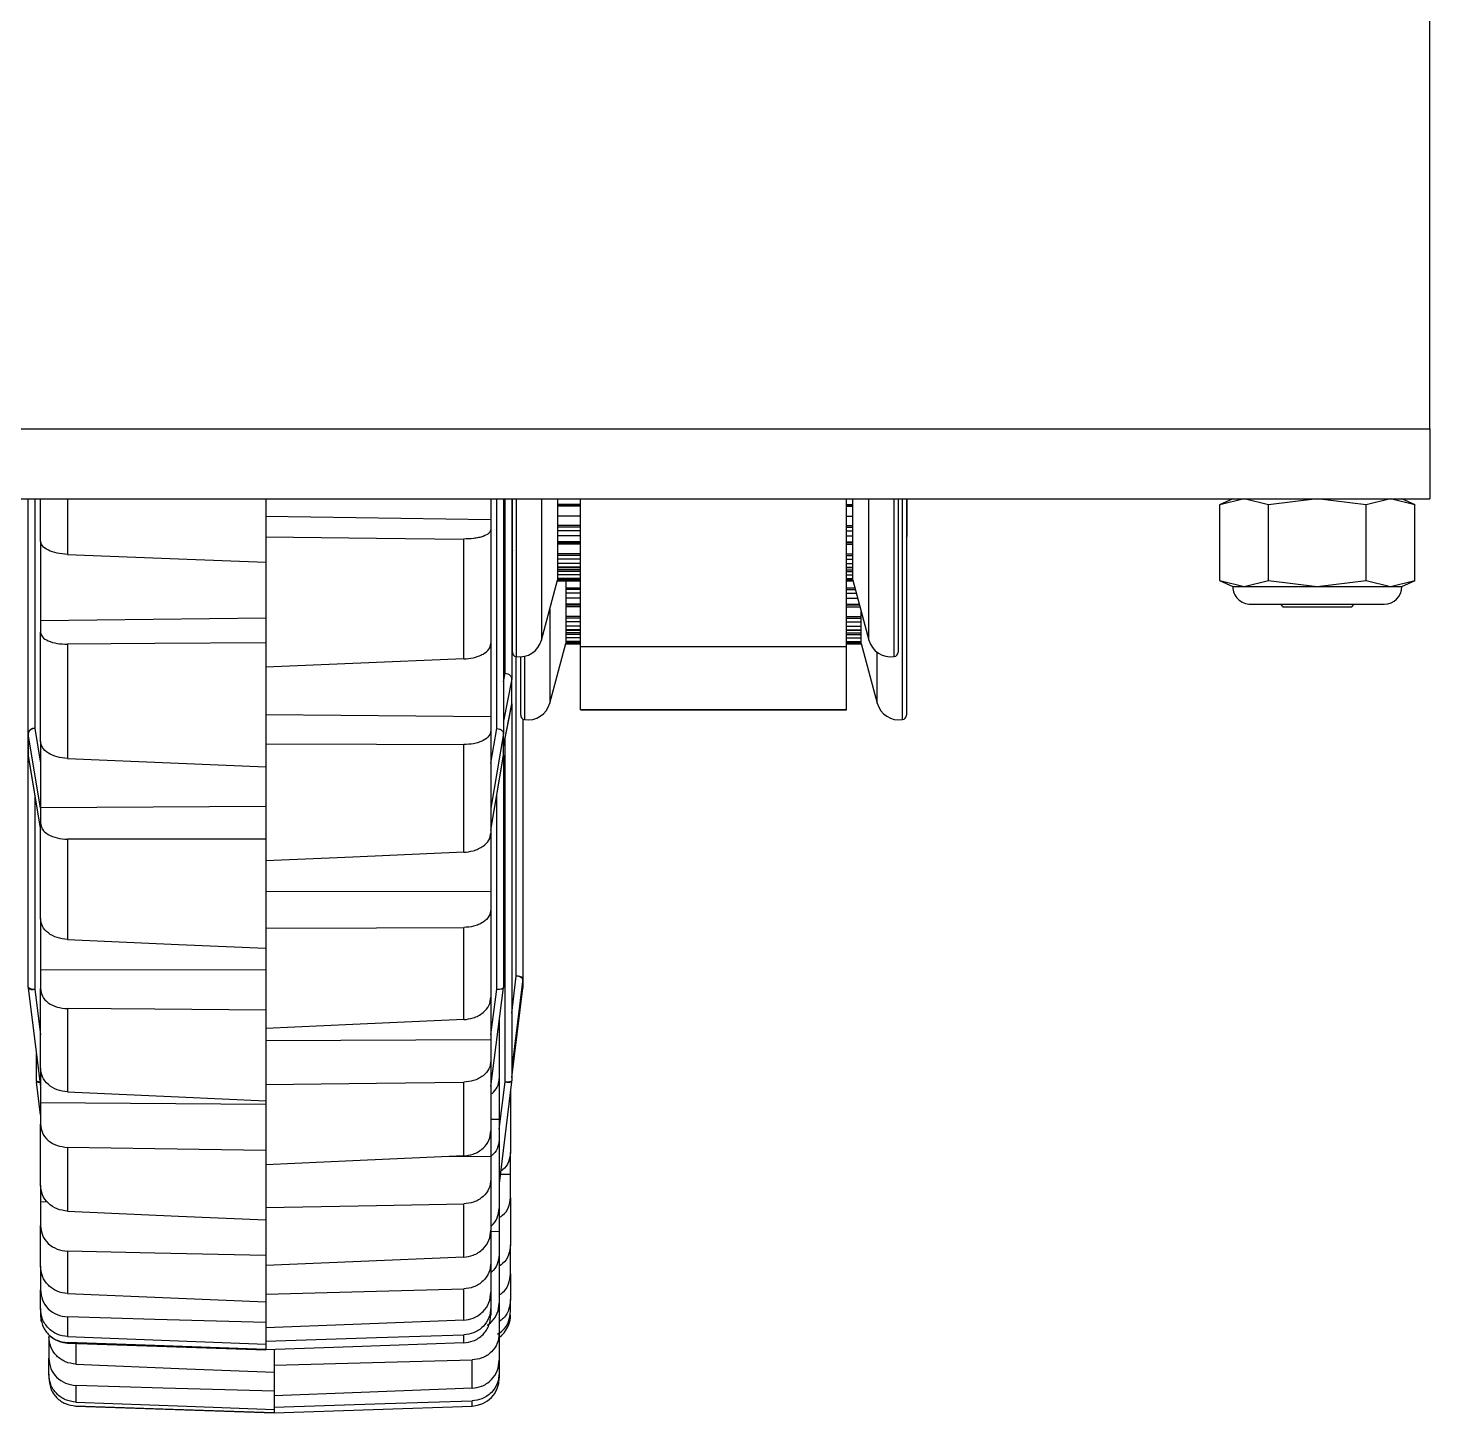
# Model space of a CAD drawing. Header units: inches. Extents: x 0 to 11, y 0 to 8.4.
# Drawn here: x 8.0997 to 8.359, y 3.3259 to 3.5822 of the extents above; entities that cross this region are included whole.
import ezdxf

# ---------------------------------------------------------------- set-up
doc = ezdxf.new("R2010")
doc.units = ezdxf.units.IN
doc.header["$MEASUREMENT"] = 0

msp = doc.modelspace()

# ---------------------------------------------------------------- linework, layer by layer
at = {"color": 7, "linetype": 'Continuous', "lineweight": 25}
for p, q in [((8.358999999999993, 3.507989700638684), (8.358999999999993, 3.759656367305351)), ((6.108999999999992, 3.507989700638684), (8.358999999999993, 3.507989700638684)), ((8.358999999999993, 3.507989700638684), (8.358999999999993, 3.495073033972017)), ((6.108999999999992, 3.495073033972017), (8.358999999999993, 3.495073033972017)), ((8.099687499999876, 3.451698420482431), (8.099687499999876, 3.495073033972017)), ((8.100915840409069, 3.495073033972017), (8.100915840409067, 3.452555930720851)), ((8.101979166666542, 3.487209618211994), (8.101979166666542, 3.495073033972017)), ((8.107005731787885, 3.495073033972017), (8.107005731787885, 3.484760745392218)), ((8.143645833333208, 3.495073033972017), (8.143645833333208, 3.488014639069265)), ((8.185312499999876, 3.495073033972017), (8.185312499999876, 3.491177196489906)), ((8.186375826257349, 3.452555930720851), (8.186375826257349, 3.495073033972017)), ((8.187604166666542, 3.495073033972017), (8.187604166666542, 3.451643961596691)), ((8.187917492924013, 3.462779004310411), (8.187917492924013, 3.495073033972017)), ((8.189145833333207, 3.495073033972017), (8.189145833333207, 3.461747197489108)), ((8.189270833333206, 3.466683429408738), (8.189270833333206, 3.495073033972017)), ((8.189976748125206, 3.495073033972017), (8.189976748125206, 3.465859894977296)), ((8.19463853177474, 3.495073033972017), (8.19463853177474, 3.468899154446575)), ((8.197604166666538, 3.495039472134893), (8.197604166666538, 3.494018514054844)), ((8.197604166666538, 3.494018514054844), (8.197604166666538, 3.493849434384017)), ((8.201872867453943, 3.494018514054844), (8.197604166666538, 3.494018514054844)), ((8.197604166666538, 3.493851096077103), (8.197604166666538, 3.488647177912018)), ((8.197604166666538, 3.493849434384017), (8.201872867453943, 3.493849434384017)), ((8.201872867453943, 3.493676258361111), (8.197604166666538, 3.493676258361111)), ((8.201872867453943, 3.467706741105782), (8.201872867453943, 3.495073033972017)), ((8.25108546587914, 3.467706741105781), (8.25108546587914, 3.495073033972017)), ((8.251085465879141, 3.49402301383258), (8.252270833333206, 3.49402301383258)), ((8.251085465879141, 3.493853880779613), (8.252270833333206, 3.493853880779613)), ((8.25108546587914, 3.493679790194159), (8.252270833333206, 3.493679790194159)), ((8.252270833333206, 3.49402301383258), (8.252270833333206, 3.495035388788446)), ((8.252270833333206, 3.493853880779613), (8.252270833333206, 3.49402301383258)), ((8.252270833333206, 3.488650734486324), (8.252270833333206, 3.493855537003232)), ((8.255236468225005, 3.468899154510646), (8.255236468225005, 3.495073033972017)), ((8.259898251874537, 3.465859895041366), (8.259898251874537, 3.495073033972017)), ((8.260604166666539, 3.495073033972017), (8.260604166666539, 3.466683429472809)), ((8.261439918541205, 3.454193228470716), (8.261439918541205, 3.495073033972017)), ((8.262145833333207, 3.495073033972039), (8.262145833333207, 3.455016762902158)), ((8.26222916666649, 3.495073033972017), (8.26222916666649, 3.490289330827568)), ((8.32254166666652, 3.495073033971948), (8.320086268652746, 3.493928063074307)), ((8.324635019732389, 3.495073033971948), (8.320124470754346, 3.49394587700684)), ((8.320124470754346, 3.47992414927039), (8.320124470754346, 3.49394587700684)), ((8.329145568710432, 3.49394587700684), (8.324635019732389, 3.495073033971948)), ((8.338166666666522, 3.495073033971948), (8.329145568710432, 3.49394587700684)), ((8.329145568710432, 3.47992414927039), (8.329145568710432, 3.49394587700684)), ((8.347187764622609, 3.49394587700684), (8.338166666666522, 3.495073033971948)), ((8.351698313600654, 3.495073033971948), (8.347187764622609, 3.49394587700684)), ((8.347187764622609, 3.47992414927039), (8.347187764622609, 3.49394587700684)), ((8.356208862578697, 3.49394587700684), (8.351698313600654, 3.495073033971948)), ((8.356247064680296, 3.493928063074307), (8.35379166666652, 3.495073033971948)), ((8.356208862578697, 3.47992414927039), (8.356208862578697, 3.49394587700684)), ((8.185312499999876, 3.491177196489906), (8.143645833333208, 3.491791051894397)), ((8.185312499999876, 3.491177196489906), (8.185312499999876, 3.489398567562546)), ((8.201872867453943, 3.49186509728147), (8.197604166666538, 3.49186509728147)), ((8.25108546587914, 3.49186862779), (8.252270833333206, 3.49186862779)), ((8.143645833333208, 3.488014639069265), (8.143645833333208, 3.483314936888802)), ((8.185312499999876, 3.489398567562546), (8.185312499999874, 3.468254167205711)), ((8.201872867453943, 3.490085266457203), (8.197604166666538, 3.490085266457203)), ((8.201872867453943, 3.489801637038761), (8.197604166666538, 3.489801637038761)), ((8.201872867453943, 3.489134688737419), (8.197604166666538, 3.489134688737419)), ((8.197604166666538, 3.488647177912018), (8.197604166666538, 3.488192218687515)), ((8.197604166666538, 3.488192218687515), (8.197604166666538, 3.487079129232372)), ((8.201872867453943, 3.488192218687515), (8.197604166666538, 3.488192218687515)), ((8.25108546587914, 3.490088835719057), (8.252270833333206, 3.490088835719058)), ((8.25108546587914, 3.489805213390548), (8.252270833333206, 3.489805213390549)), ((8.25108546587914, 3.489138262327881), (8.252270833333206, 3.489138262327881)), ((8.251085465879141, 3.488195728346889), (8.252270833333206, 3.488195728346889)), ((8.252270833333206, 3.488195728346889), (8.252270833333206, 3.488650734486324)), ((8.252270833333206, 3.487082407666056), (8.252270833333206, 3.488195728346889)), ((8.262145833333205, 3.487948839129487), (8.26222916666649, 3.4880931766967)), ((8.26222916666649, 3.490289330827568), (8.26222916666649, 3.4880931766967)), ((8.101979166666542, 3.487209618211994), (8.101979166666542, 3.472513855790672)), ((8.180285934878533, 3.46541326593935), (8.180285934878533, 3.487605196370754)), ((8.197604166666538, 3.487079129232372), (8.197604166666538, 3.486992374624597)), ((8.201872867453943, 3.487079129232372), (8.197604166666538, 3.487079129232372)), ((8.197604166666538, 3.487018016430359), (8.197604166666538, 3.48344156710806)), ((8.197604166666538, 3.486992374624597), (8.201872867453943, 3.486992374624597)), ((8.201872867453943, 3.486669779453252), (8.197604166666538, 3.486669779453252)), ((8.25108546587914, 3.487082407666056), (8.252270833333206, 3.487082407666056)), ((8.25108546587914, 3.486995614165499), (8.252270833333206, 3.486995614165499)), ((8.25108546587914, 3.486672072481161), (8.252270833333206, 3.486672072481161)), ((8.252270833333206, 3.486995614165499), (8.252270833333206, 3.487082407666056)), ((8.252270833333206, 3.483443845628905), (8.252270833333206, 3.487021234573656)), ((8.143645833333208, 3.483314936888802), (8.143645833333208, 3.468406845782547)), ((8.201872867453943, 3.484841069898335), (8.197604166666538, 3.484841069898335)), ((8.201872867453943, 3.484548028832659), (8.197604166666538, 3.484548028832659)), ((8.201872867453943, 3.483893434033294), (8.197604166666538, 3.483893434033294)), ((8.197604166666538, 3.48344156710806), (8.197604166666538, 3.483074944412979)), ((8.197604166666538, 3.483074944412979), (8.197604166666538, 3.482384612174704)), ((8.201872867453943, 3.483074944412979), (8.197604166666538, 3.483074944412979)), ((8.25108546587914, 3.484843378967071), (8.252270833333206, 3.484843378967071)), ((8.25108546587914, 3.484550341361714), (8.252270833333206, 3.484550341361714)), ((8.25108546587914, 3.483895735482999), (8.252270833333206, 3.483895735482999)), ((8.25108546587914, 3.483077170847427), (8.252270833333206, 3.483077170847427)), ((8.252270833333206, 3.483077170847427), (8.252270833333206, 3.483443845628905)), ((8.252270833333206, 3.482386596030977), (8.252270833333206, 3.483077170847427)), ((8.197604166666538, 3.482431169707429), (8.197604166666538, 3.480562081195872)), ((8.197604166666538, 3.482384612174704), (8.197604166666538, 3.482353550747614)), ((8.201872867453943, 3.482384612174704), (8.197604166666538, 3.482384612174704)), ((8.197604166666538, 3.482353550747614), (8.201872867453943, 3.482353550747614)), ((8.201872867453943, 3.48189173565151), (8.197604166666538, 3.48189173565151)), ((8.201872867453943, 3.481595828991771), (8.197604166666538, 3.481595828991771)), ((8.201872867453943, 3.480968210260517), (8.197604166666538, 3.480968210260517)), ((8.197604166666538, 3.480562081195872), (8.197604166666538, 3.480291984775394)), ((8.197604166666538, 3.480291984775394), (8.197604166666538, 3.48003983063545)), ((8.201872867453943, 3.480291984775394), (8.197604166666538, 3.480291984775394)), ((8.197604166666538, 3.48003983063545), (8.197604166666538, 3.480036586413056)), ((8.201872867453943, 3.48003983063545), (8.197604166666538, 3.48003983063545)), ((8.197604166666538, 3.480036586413056), (8.201872867453943, 3.480036586413056)), ((8.19760416666654, 3.480036586413056), (8.19760416666654, 3.479967054539471)), ((8.25108546587914, 3.482386596030977), (8.252270833333206, 3.482386596030977)), ((8.25108546587914, 3.482355511069263), (8.252270833333206, 3.482355511069263)), ((8.25108546587914, 3.481892732947779), (8.252270833333206, 3.481892732947779)), ((8.25108546587914, 3.481596826041447), (8.252270833333206, 3.481596826041447)), ((8.25108546587914, 3.480969188160313), (8.252270833333206, 3.480969188160313)), ((8.25108546587914, 3.480292878251482), (8.252270833333206, 3.480292878251482)), ((8.25108546587914, 3.480040475599673), (8.252270833333206, 3.480040475599673)), ((8.25108546587914, 3.480037223726535), (8.252270833333206, 3.480037223726535)), ((8.252270833333206, 3.482355511069263), (8.252270833333206, 3.482386596030977)), ((8.252270833333206, 3.480563030766297), (8.252270833333206, 3.482272333498603)), ((8.252270833333206, 3.480292878251482), (8.252270833333206, 3.480563030766297)), ((8.252270833333206, 3.480040475599673), (8.252270833333206, 3.480292878251482)), ((8.252270833333206, 3.480037223726535), (8.252270833333206, 3.480040475599673)), ((8.252270833333206, 3.479967054603542), (8.252270833333206, 3.480037223726535)), ((8.19463853177474, 3.468899154446575), (8.197604166666538, 3.479967054539471)), ((8.19760416666654, 3.479967054539471), (8.19760416666654, 3.479903855820053)), ((8.19760416666654, 3.479903855820053), (8.201872867453943, 3.479903855820054)), ((8.199145833333207, 3.479903855820054), (8.199145833333207, 3.477106306306565)), ((8.201872867453936, 3.478544835986899), (8.199145833333207, 3.478544835986899)), ((8.201872867453936, 3.478261457709657), (8.199145833333207, 3.478261457709657)), ((8.201872867453936, 3.477594414906882), (8.199145833333207, 3.477594414906882)), ((8.25108546587914, 3.479903401831731), (8.252270833333206, 3.479903401831731)), ((8.251085465879132, 3.478548429411349), (8.25265095280781, 3.478548429411349)), ((8.251085465879132, 3.478265058294538), (8.252726881869718, 3.478265058294538)), ((8.251085465879132, 3.477598012896305), (8.252905616145489, 3.477598012896305)), ((8.252270833333206, 3.479967054603542), (8.255236468225005, 3.468899154510646)), ((8.252270833333206, 3.479903401831731), (8.252270833333206, 3.479967054603542)), ((8.320080358767258, 3.479944719027881), (8.320086268652767, 3.47994196320301)), ((8.320086268652746, 3.479941963202924), (8.32254166666652, 3.478796992305282)), ((8.320124470754346, 3.47992414927039), (8.324635019732389, 3.478796992305282)), ((8.32254166666652, 3.478796992305282), (8.324635019732389, 3.478796992305282)), ((8.324635019732389, 3.478796992305282), (8.329145568710432, 3.47992414927039)), ((8.324635019732389, 3.478796992305282), (8.338166666666522, 3.478796992305282)), ((8.329145568710432, 3.47992414927039), (8.338166666666522, 3.478796992305282)), ((8.338166666666522, 3.478796992305282), (8.347187764622609, 3.47992414927039)), ((8.338166666666522, 3.478796992305282), (8.351698313600654, 3.478796992305282)), ((8.347187764622609, 3.47992414927039), (8.351698313600654, 3.478796992305282)), ((8.351698313600654, 3.478796992305282), (8.356208862578697, 3.47992414927039)), ((8.351698313600654, 3.478796992305282), (8.35379166666652, 3.478796992305282)), ((8.35379166666652, 3.478796992305282), (8.356247064680296, 3.479941963202924)), ((8.356247064680316, 3.479941963202843), (8.356252974566182, 3.479944719027881)), ((8.199145833333207, 3.477106306306565), (8.199145833333207, 3.476649695181122)), ((8.199145833333207, 3.476649695181122), (8.199145833333207, 3.475528459331084)), ((8.201872867453936, 3.476649695181122), (8.199145833333207, 3.476649695181122)), ((8.199145833333207, 3.475528459331084), (8.199145833333207, 3.475440328603077)), ((8.201872867453936, 3.475528459331084), (8.199145833333207, 3.475528459331084)), ((8.199145833333207, 3.475465221441104), (8.199145833333207, 3.471855663912427)), ((8.199145833333207, 3.475440328603077), (8.201872867453936, 3.475440328603077)), ((8.201872867453936, 3.475084373910245), (8.199145833333207, 3.475084373910245)), ((8.251085465879132, 3.476653229474115), (8.253158770100487, 3.476653229474115)), ((8.251085465879132, 3.475531762676226), (8.25345926622332, 3.475531762676226)), ((8.251085465879132, 3.475443592759141), (8.253482891281399, 3.475443592759141)), ((8.251085465879132, 3.475086691955849), (8.25357852256342, 3.475086691955849)), ((8.325796876489838, 3.475541783971948), (8.350536458333188, 3.475541783971948)), ((8.331331249999854, 3.475541783971948), (8.331799999999854, 3.475073033971948)), ((8.331799999999854, 3.475073033971948), (8.343680361737283, 3.475073033971948)), ((8.343680361737283, 3.475073033971948), (8.344533333333187, 3.475073033971948)), ((8.344533333333187, 3.475073033971948), (8.345002083333187, 3.475541783971948)), ((8.101979166666542, 3.472513855790672), (8.143645833333208, 3.47300199239971)), ((8.101979166666542, 3.472513855790672), (8.101979166666542, 3.470349616583467)), ((8.196180198441407, 3.474652732774937), (8.196180198441407, 3.457232487939999)), ((8.201872867453936, 3.473256237612419), (8.199145833333207, 3.473256237612419)), ((8.201872867453936, 3.47296331977741), (8.199145833333207, 3.47296331977741)), ((8.201872867453936, 3.472308337198168), (8.199145833333207, 3.472308337198168)), ((8.251085465879132, 3.473258572153533), (8.253812499999873, 3.473258572153533)), ((8.251085465879132, 3.472965657851699), (8.253812499999873, 3.472965657851699)), ((8.251085465879132, 3.472310664355938), (8.253812499999873, 3.472310664355938)), ((8.253812499999873, 3.471857968253809), (8.253812499999873, 3.474213476275181)), ((8.101979166666542, 3.450206804820221), (8.101979166666542, 3.470349616583467)), ((8.199145833333207, 3.471855663912427), (8.199145833333207, 3.471487206636423)), ((8.199145833333207, 3.471487206636423), (8.199145833333207, 3.470788326006614)), ((8.201872867453936, 3.471487206636423), (8.199145833333207, 3.471487206636423)), ((8.199145833333207, 3.470832754749912), (8.199145833333207, 3.468929342291149)), ((8.199145833333207, 3.470788326006614), (8.199145833333207, 3.470756429625714)), ((8.201872867453936, 3.470788326006614), (8.199145833333207, 3.470788326006614)), ((8.199145833333207, 3.470756429625714), (8.201872867453936, 3.470756429625714)), ((8.201872867453936, 3.47026067350872), (8.199145833333207, 3.47026067350872)), ((8.201872867453936, 3.469964759416347), (8.199145833333207, 3.469964759416347)), ((8.251085465879132, 3.471489458982814), (8.253812499999873, 3.471489458982814)), ((8.251085465879132, 3.470790335947591), (8.253812499999873, 3.470790335947591)), ((8.251085465879132, 3.470758415721852), (8.253812499999873, 3.470758415721852)), ((8.251085465879132, 3.470261697016707), (8.253812499999873, 3.470261697016707)), ((8.251085465879132, 3.469965782751326), (8.253812499999873, 3.469965782751326)), ((8.253812499999873, 3.471489458982814), (8.253812499999873, 3.471857968253809)), ((8.253812499999873, 3.470790335947591), (8.253812499999873, 3.471489458982814)), ((8.253812499999873, 3.468930318404159), (8.253812499999873, 3.470834704297204)), ((8.253812499999873, 3.470758415721852), (8.253812499999873, 3.470790335947591)), ((8.107005731787885, 3.46813621749212), (8.107005731787885, 3.446995496081295)), ((8.143645833333208, 3.468406845782547), (8.143645833333162, 3.463907889236485)), ((8.185312499999876, 3.468254167205711), (8.185312499999874, 3.454726184910008)), ((8.196180198441407, 3.457232487939999), (8.199145833333207, 3.468300388032895)), ((8.201872867453936, 3.469336468289132), (8.199145833333207, 3.469336468289132)), ((8.199145833333207, 3.468929342291149), (8.199145833333207, 3.468657269591273)), ((8.199145833333207, 3.468657269591273), (8.199145833333207, 3.468396356020098)), ((8.201872867453936, 3.468657269591273), (8.199145833333207, 3.468657269591273)), ((8.199145833333207, 3.468396356020098), (8.199145833333207, 3.468392836661801)), ((8.201872867453936, 3.468396356020098), (8.199145833333207, 3.468396356020098)), ((8.199145833333207, 3.468392836661801), (8.201872867453936, 3.468392836661801)), ((8.199145833333207, 3.46839271063215), (8.199145833333207, 3.468300388032895)), ((8.199145833333207, 3.468300388032895), (8.199145833333207, 3.468221636217286)), ((8.199145833333207, 3.468221636217286), (8.201872867453936, 3.468221636217286)), ((8.201872867453943, 3.467706741105782), (8.25108546587914, 3.467706741105781)), ((8.201872867453945, 3.45603865189651), (8.201872867453943, 3.467706741105782)), ((8.251085465879132, 3.469337472630391), (8.253812499999873, 3.469337472630391)), ((8.251085465879132, 3.468658189677365), (8.253812499999873, 3.468658189677365)), ((8.251085465879132, 3.46839702765815), (8.253812499999873, 3.46839702765815)), ((8.251085465879132, 3.468393500331907), (8.253812499999873, 3.468393500331907)), ((8.251085465879132, 3.468221208623518), (8.253812499999873, 3.468221208623518)), ((8.251085465879141, 3.45603865189651), (8.25108546587914, 3.467706741105781)), ((8.253812499999873, 3.468658189677365), (8.253812499999873, 3.468930318404159)), ((8.253812499999873, 3.46839702765815), (8.253812499999873, 3.468658189677365)), ((8.253812499999873, 3.468393500331907), (8.253812499999873, 3.46839702765815)), ((8.253812499999873, 3.468300388032891), (8.253812499999873, 3.468392336712038)), ((8.253812499999873, 3.468300388032891), (8.256778134891672, 3.457232487939995)), ((8.253812499999873, 3.468221208623518), (8.253812499999873, 3.468300388032891)), ((8.190000826257343, 3.406718476881812), (8.190000826257343, 3.465856241590148)), ((8.190812499999874, 3.455016762902162), (8.190812499999874, 3.465815639018103)), ((8.191518414791874, 3.465910276013623), (8.191518414791874, 3.45419322847072)), ((8.256778134891672, 3.457232487939995), (8.256778134891672, 3.466631569357137)), ((8.143645833333162, 3.463907889236485), (8.143645833333208, 3.449705979140441)), ((8.187604166666535, 3.461180960679627), (8.187917492924013, 3.462779004310411)), ((8.189145833333207, 3.461747320687139), (8.187604166666535, 3.453884428450457)), ((8.189145833333207, 3.461747197489108), (8.189145833333207, 3.461747320687139)), ((8.189145833333207, 3.457104762458312), (8.189145833333207, 3.461747197489108)), ((8.187604166666535, 3.449241747023599), (8.189145833333207, 3.457104639260281)), ((8.187604166666535, 3.449166252661569), (8.189144389679164, 3.45702178189533)), ((8.189145833333207, 3.457104639260281), (8.189106398299117, 3.456960052694666)), ((8.189145833333207, 3.457104639260281), (8.189145833333207, 3.457104762458312)), ((8.189145833333207, 3.457104639260284), (8.189145833333207, 3.387348568576515)), ((8.185312499999874, 3.454726184910008), (8.143645833333208, 3.455084887709253)), ((8.185312499999874, 3.454726184910008), (8.185312499999874, 3.452192806590126)), ((8.191229166666536, 3.454295075065673), (8.191229166666536, 3.406364803177659)), ((8.201872867453945, 3.45603865189651), (8.251085465879141, 3.45603865189651)), ((8.201872867453945, 3.456029944498566), (8.201872867453945, 3.45603865189651)), ((8.201872867453945, 3.456029944498566), (8.251085465879141, 3.456029944498566)), ((8.251085465879141, 3.456029944498566), (8.251085465879141, 3.45603865189651)), ((8.099687499999876, 3.447657528968131), (8.099687499999876, 3.451698420482431)), ((8.101979166666542, 3.437801702691663), (8.099696433853218, 3.451590105624645)), ((8.099696433853218, 3.451590105624645), (8.099696433853218, 3.447549214110346)), ((8.100915840409067, 3.452555930720851), (8.101979166666542, 3.446133115575035)), ((8.185312499999874, 3.446133115575031), (8.186375826257349, 3.452555930720851)), ((8.185312499999874, 3.452192806590126), (8.185312499999874, 3.433204882380552)), ((8.187604166666542, 3.451644068825646), (8.185312499999874, 3.437801702691663)), ((8.187604166666542, 3.451643961596691), (8.187604166666542, 3.451644068825646)), ((8.187604166666542, 3.447603284540301), (8.187604166666542, 3.451643961596691)), ((8.101979166666542, 3.450206804820221), (8.101979166666542, 3.437949558763826)), ((8.143645833333208, 3.449705979140441), (8.143645833333208, 3.445442008004666)), ((8.180285934878533, 3.429647606167605), (8.180285934878533, 3.449576224902798)), ((8.187917492924013, 3.387176117645726), (8.187917492924013, 3.450764296292357)), ((8.099687499999876, 3.404690099290174), (8.099687499999876, 3.447657528968131)), ((8.099696433853218, 3.447549214110346), (8.101979166666542, 3.433760811177363)), ((8.099704285914918, 3.447453364767878), (8.099696433853218, 3.447549214110346)), ((8.099704285914918, 3.447453364767878), (8.101979045404399, 3.433713123144551)), ((8.185312499999874, 3.433760811177363), (8.187604166666542, 3.447603177311346)), ((8.18531297779667, 3.433715276722662), (8.187604166666542, 3.447554756818173)), ((8.187604166666542, 3.447603177311346), (8.187575152819502, 3.447510895392608)), ((8.187604166666542, 3.447603177311346), (8.187604166666542, 3.447603284540301)), ((8.187604166666542, 3.447554756818181), (8.187604166666542, 3.404618390042209)), ((8.143645833333208, 3.445442008004666), (8.143645833333208, 3.432054364030006)), ((8.100915840409069, 3.440135205829997), (8.100915840409069, 3.404331434388145)), ((8.186375826257349, 3.404331434388144), (8.186375826257349, 3.440135205830014)), ((8.101979166666542, 3.437949558763826), (8.143645833333208, 3.438176097808386)), ((8.101979166666542, 3.437949558763826), (8.101979166666542, 3.435066321869979)), ((8.101979166666542, 3.417377794782533), (8.101979166666542, 3.435066321869979)), ((8.107005731787885, 3.432066471353244), (8.107005731787885, 3.413501624115487)), ((8.143645833333208, 3.432054364030006), (8.143645833333208, 3.428057829699495)), ((8.185312499999874, 3.433204882380552), (8.185312499999874, 3.422311657607082)), ((8.143645833333208, 3.428057829699495), (8.143645833333208, 3.41558633990055)), ((8.185312499999874, 3.422311657607082), (8.143645833333208, 3.422404308798039)), ((8.185312499999874, 3.422311657607082), (8.185312499999874, 3.419100505312977)), ((8.185312499999874, 3.419100505312977), (8.185312499999874, 3.402845995719419)), ((8.101979166666542, 3.417377794782532), (8.101979166666542, 3.407931495310022)), ((8.143645833333208, 3.41558633990055), (8.143645833333244, 3.41188765841475)), ((8.180285934878533, 3.398680430597549), (8.180285934878533, 3.415740216640628)), ((8.143645833333244, 3.41188765841475), (8.143645833333208, 3.400427238359382)), ((8.101979166666542, 3.407931495310022), (8.143645833333208, 3.40788955351587)), ((8.101979166666542, 3.407931495310022), (8.101979166666542, 3.404416866423563)), ((8.1891458333332, 3.399900542064087), (8.190000826257343, 3.406718476881812)), ((8.191220232813192, 3.406221808631503), (8.1891458333332, 3.389680010400026)), ((8.191220232813192, 3.404547104744089), (8.191220232813192, 3.406221808631503)), ((8.191229166666536, 3.406364803177659), (8.191229166666536, 3.404690099290244)), ((8.099696433853218, 3.404547104744019), (8.099697214347147, 3.404534563121913)), ((8.099697214347147, 3.404534563121913), (8.10197916666654, 3.386337684842042)), ((8.100915840409069, 3.404331434388145), (8.10197916666654, 3.395852195661478)), ((8.101979166666542, 3.389720080956642), (8.101979166666542, 3.404416866423563)), ((8.185312499999874, 3.395852195661454), (8.186375826257349, 3.404331434388144)), ((8.185312499999874, 3.402845995719419), (8.185312499999874, 3.394918513590687)), ((8.185312586968559, 3.386338378352829), (8.187604166666542, 3.404612027840775)), ((8.187604166666542, 3.404618390042209), (8.187604166666542, 3.404618345602326)), ((8.1891458333332, 3.388005306512612), (8.191220232813192, 3.404547104744089)), ((8.1891458333332, 3.387998988751061), (8.191219452319263, 3.404534563121984)), ((8.191220232813192, 3.404547104744089), (8.191219452319263, 3.404534563121984)), ((8.107005731787885, 3.400721713421394), (8.107005731787885, 3.38529682384576)), ((8.143645833333208, 3.400427238359382), (8.143645833333172, 3.397054558917708)), ((8.143645833333172, 3.397054558917708), (8.143645833333208, 3.386692429322528)), ((8.186854166666539, 3.398631333768483), (8.186854166666539, 3.38775084563534)), ((8.185312499999874, 3.394918513590687), (8.143645833333208, 3.394742298013803)), ((8.185312499999874, 3.394918513590687), (8.185312499999874, 3.391127156559892)), ((8.10122916666654, 3.387348568576515), (8.10122916666654, 3.392318378914315)), ((8.101979166666542, 3.389720080956642), (8.101979166666542, 3.383371749097431)), ((8.185312499999874, 3.391127156559892), (8.185312499999874, 3.378099946631173)), ((8.101979166666535, 3.381092887645839), (8.101238100519883, 3.387200772463104)), ((8.143645833333208, 3.386692429322528), (8.143645833333208, 3.383671420052028)), ((8.180285934878533, 3.373452661188729), (8.180285934878533, 3.387125261573444)), ((8.186854166666539, 3.38775084563534), (8.186854166666539, 3.380214246803643)), ((8.189136899479863, 3.387200772463103), (8.186854166666539, 3.368386434289146)), ((8.186854166666539, 3.378412157325622), (8.187917492924013, 3.387176117645726)), ((8.188937499999868, 3.385557317203548), (8.188937499999868, 3.374128917465653)), ((8.101979166666542, 3.383371749097431), (8.143645833333208, 3.383062600844757)), ((8.101979166666542, 3.383371749097431), (8.101979166666542, 3.379332518438588)), ((8.143645833333208, 3.383671420052028), (8.143645833333208, 3.374486442980079)), ((8.101979166666542, 3.368074028981672), (8.101979166666542, 3.379332518438588)), ((8.186854166666539, 3.380214246803643), (8.185312499999869, 3.380206487011538)), ((8.186854166666539, 3.380214246803643), (8.186854166666539, 3.376357928375666)), ((8.185312499999874, 3.378099946631173), (8.185312499999874, 3.37337907968016)), ((8.186854166666539, 3.376357928375666), (8.186854166666539, 3.363765555369544)), ((8.107005731787885, 3.375054338305118), (8.107005731787885, 3.363238083855991)), ((8.143645833333208, 3.374486442980079), (8.143645833333208, 3.371840095585421)), ((8.188937499999868, 3.370031552116529), (8.188937499999868, 3.374128917465655)), ((8.143645833333208, 3.371840095585421), (8.143645833333208, 3.363902174258262)), ((8.185312499999874, 3.37337907968016), (8.176503572779719, 3.373286114887262)), ((8.185312499999874, 3.37337907968016), (8.185312499999874, 3.369122716377537)), ((8.185312499999874, 3.369122716377537), (8.185312499999874, 3.359718631295254)), ((8.188937499999868, 3.370031552116529), (8.187051086501668, 3.370009452256811)), ((8.188937499999868, 3.365701663065457), (8.188937499999868, 3.370031552116529)), ((8.101979166666542, 3.368074028981671), (8.101979166666542, 3.365016555586891)), ((8.101979166666542, 3.365016555586891), (8.10325620092622, 3.364999178887792)), ((8.101979166666542, 3.365016555586891), (8.101979166666542, 3.360575453135284)), ((8.143645833333208, 3.363902174258262), (8.143645833333208, 3.361650629041042)), ((8.180285934878532, 3.354730830948765), (8.180285934878533, 3.364600810631096)), ((8.186854166666539, 3.363765555369544), (8.186854166666539, 3.359459023185178)), ((8.188937499999868, 3.365701663065457), (8.188937499999868, 3.357015980434161)), ((8.143645833333208, 3.361650629041042), (8.143645833333208, 3.355020175833021)), ((8.101979166666542, 3.35309734319345), (8.101979166666542, 3.360575453135284)), ((8.185312499999874, 3.359718631295255), (8.185312499999874, 3.358347820675393)), ((8.186854166666539, 3.359459023185178), (8.185312499999869, 3.359441559403482)), ((8.185312499999874, 3.358347820675393), (8.185312499999874, 3.353755778546069)), ((8.186854166666539, 3.359459023185178), (8.186854166666539, 3.355153219989773)), ((8.107005731787885, 3.355844236209005), (8.107005731787885, 3.347995647798508)), ((8.188937499999868, 3.356284388024041), (8.188937499999868, 3.357015980434161)), ((8.188937499999868, 3.351644463522496), (8.188937499999868, 3.356284388024041)), ((8.101979166666542, 3.353097343193447), (8.101979166666542, 3.348715594451358)), ((8.143645833333208, 3.355020175833021), (8.143645833333208, 3.353180568411848)), ((8.143645833333208, 3.353180568411848), (8.143645833333208, 3.347908045075456)), ((8.185312499999874, 3.353755778546069), (8.185312499999874, 3.34826055667675)), ((8.186854166666539, 3.355153219989774), (8.186854166666539, 3.346226056325984)), ((8.188937499999868, 3.351644463522496), (8.188937499999868, 3.346908402798892)), ((8.101979166666542, 3.345245082611084), (8.101979166666542, 3.348715594451358)), ((8.143645833333208, 3.347908045075456), (8.143645833333244, 3.346494375973601)), ((8.180285934878533, 3.343083793215796), (8.180285934878533, 3.348851257857546)), ((8.185312499999874, 3.348260556676751), (8.185312499999874, 3.345493259695452)), ((8.101979166666542, 3.345245082611083), (8.101979166666542, 3.344113298191544)), ((8.143645833333244, 3.346494375973601), (8.143645833333208, 3.342619909595065)), ((8.185312499999874, 3.345493259695452), (8.185312499999874, 3.344073870574879)), ((8.186854166666539, 3.346226056325985), (8.186854166666539, 3.345280442590162)), ((8.186854166666539, 3.345280442590162), (8.186854166666539, 3.340655984278581)), ((8.188937499999868, 3.344755834199002), (8.188937499999868, 3.346908402798893)), ((8.107005731787885, 3.343675096364463), (8.107005731787885, 3.340032649379872)), ((8.143645833333208, 3.342619909595065), (8.143645833333172, 3.341642937687982)), ((8.103520833333205, 3.3400481551119), (8.103520833333205, 3.336068693588434)), ((8.143645833333172, 3.341642937687982), (8.143645833333208, 3.339196015295908)), ((8.180285934878533, 3.338865437337653), (8.180285934878533, 3.34035514544416)), ((8.186854166666539, 3.340655984278581), (8.186854166666539, 3.335665277307687)), ((8.107005731787885, 3.338916671927789), (8.107005731787885, 3.338852534248049)), ((8.107005731787885, 3.338852534248049), (8.143645833333172, 3.337573033707832)), ((8.108547398454549, 3.338798698061749), (8.108547398454549, 3.334923955372642)), ((8.143645833333208, 3.339196015295908), (8.143645833333208, 3.338663175929731)), ((8.143645833333208, 3.338663175929731), (8.143645833333208, 3.337662420081013)), ((8.143645833333208, 3.337662420081013), (8.143645833333172, 3.337577768485048)), ((8.143645833333172, 3.337577768485048), (8.143645833333208, 3.33757303370783)), ((8.145187499999873, 3.337503254592902), (8.145187499999873, 3.334741797410658)), ((8.103520833333205, 3.333110779259894), (8.103520833333205, 3.336068693588435)), ((8.181827601545198, 3.330475849538955), (8.181827601545198, 3.335713804743762)), ((8.186854166666539, 3.335665277307688), (8.186854166666539, 3.333306712413218)), ((8.103520833333205, 3.333110779259894), (8.103520833333205, 3.332391061097408)), ((8.145187499999873, 3.334741797410658), (8.145187499999873, 3.333436780435606)), ((8.145187499999873, 3.333436780435606), (8.145187499999873, 3.329918027813111)), ((8.186854166666539, 3.333306712413218), (8.186854166666539, 3.33239102840291)), ((8.108547398454549, 3.331000072648202), (8.108547398454549, 3.327895618140471)), ((8.145187499999873, 3.329918027813111), (8.145187499999873, 3.329051887911893)), ((8.108547398454549, 3.327185867845519), (8.145187499999873, 3.3259063673053)), ((8.145187499999873, 3.329051887911893), (8.145187499999873, 3.326966378010917)), ((8.145187499999873, 3.3259063673053), (8.181827601545198, 3.327185867845519)), ((8.181827601545198, 3.327185867845519), (8.181827601545198, 3.328150225333443)), ((8.145187499999873, 3.326966378010917), (8.145187499999906, 3.326545707031173)), ((8.145187499999906, 3.326545707031173), (8.145187499999873, 3.32590931184133)), ((8.145187499999873, 3.32590931184133), (8.145187499999873, 3.3259063673053))]:
    msp.add_line(p, q, dxfattribs=at)
at = {"color": 7, "linetype": 'Continuous', "lineweight": 25, "flags": 128}
for points in [[(8.143645833333208, 3.488014639069265), (8.16416430795543, 3.487785167316117), (8.180285934878533, 3.487605196370754)], [(8.107005731787885, 3.484760745392218), (8.127524170907614, 3.483950870013967), (8.143645833333208, 3.483314936888802)], [(8.143645833333208, 3.468406845782547), (8.123127358574598, 3.468255070351638), (8.107005731787885, 3.46813621749212)], [(8.180285934878533, 3.46541326593935), (8.159767495893213, 3.464569994316264), (8.143645833333162, 3.463907889236485)], [(8.143645833333208, 3.449705979140441), (8.164164307955462, 3.449633055132999), (8.180285934878533, 3.449576224902798)], [(8.107005731787885, 3.446995496081295), (8.127524170907591, 3.446125246004569), (8.143645833333208, 3.445442008004666)], [(8.143645833333208, 3.432054364030006), (8.1231273585746, 3.43206084644484), (8.107005731787885, 3.432066471353244)], [(8.180285934878533, 3.429647606167606), (8.15976749589324, 3.428757000781743), (8.143645833333208, 3.428057829699495)], [(8.143645833333208, 3.41558633990055), (8.164164307955517, 3.41567217939788), (8.180285934878533, 3.415740216640628)], [(8.107005731787885, 3.413501624115487), (8.127524170907563, 3.412597441448501), (8.143645833333244, 3.41188765841475)], [(8.143645833333208, 3.400427238359382), (8.1231273585746, 3.400591781655065), (8.107005731787885, 3.400721713421394)], [(8.180285934878533, 3.398680430597549), (8.159767495893218, 3.397769552042889), (8.143645833333172, 3.397054558917708)], [(8.143645833333208, 3.386692429322528), (8.164164307955511, 3.386934424134941), (8.180285934878533, 3.387125261573444)], [(8.107005731787885, 3.38529682384576), (8.127524170907595, 3.384386181721308), (8.143645833333208, 3.383671420052028)], [(8.143645833333208, 3.374486442980079), (8.123127358574598, 3.374804047591834), (8.107005731787885, 3.375054338305118)], [(8.180285934878533, 3.373452661188729), (8.15976749589324, 3.37254918604923), (8.143645833333208, 3.371840095585421)], [(8.143645833333208, 3.363902174258262), (8.164164307955474, 3.364292971495837), (8.180285934878533, 3.364600810631096)], [(8.107005731787885, 3.363238083855991), (8.12752417090764, 3.362348651674218), (8.143645833333208, 3.361650629041042)], [(8.143645833333208, 3.355020175833021), (8.123127358574598, 3.355481191505436), (8.107005731787885, 3.355844236209005)], [(8.180285934878532, 3.354730830948765), (8.15976749589324, 3.35386221085936), (8.143645833333208, 3.353180568411848)], [(8.107005731787885, 3.347995647798508), (8.127524170907677, 3.347154450506182), (8.143645833333244, 3.346494375973601)], [(8.143645833333208, 3.347908045075456), (8.164164307955463, 3.348435770561882), (8.180285934878533, 3.348851257857546)], [(8.101979166666542, 3.34405769480544), (8.102074858419419, 3.34306389795452), (8.102141267607868, 3.342768402458075)], [(8.143645833333208, 3.342619909595065), (8.123127358574598, 3.343210328600218), (8.107005731787885, 3.343675096364463)], [(8.180285934878533, 3.343083793215796), (8.159767495893218, 3.342276420758357), (8.143645833333172, 3.341642937687982)], [(8.107005731787885, 3.340032649379872), (8.12752417090765, 3.339265246331059), (8.143645833333208, 3.338663175929731)], [(8.143645833333208, 3.339196015295908), (8.16416430795548, 3.339844634359324), (8.180285934878533, 3.34035514544416)], [(8.143645833333208, 3.337662420081013), (8.123127358574598, 3.338364302836201), (8.107005731787885, 3.338916671927789)], [(8.180285934878533, 3.338865437337652), (8.159767495893218, 3.338143844115749), (8.143645833333172, 3.337577768485048)], [(8.108547398454549, 3.334923955372642), (8.12906583757426, 3.334090649905725), (8.145187499999873, 3.333436780435606)], [(8.145187499999873, 3.334741797410658), (8.165705974622176, 3.335285644512635), (8.181827601545198, 3.335713804743762)], [(8.145187499999873, 3.329918027813111), (8.124669025241262, 3.330523484921678), (8.108547398454549, 3.331000072648202)], [(8.181827601545198, 3.330475849538955), (8.161309162559903, 3.329677936171067), (8.145187499999873, 3.329051887911893)], [(8.108547398454549, 3.327895618140471), (8.129065837574322, 3.327139169456071), (8.145187499999906, 3.326545707031173)], [(8.145187499999873, 3.32590931184133), (8.124669025241262, 3.326623731445461), (8.108547398454549, 3.32718595185834)], [(8.145187499999873, 3.326966378010917), (8.16570597462214, 3.327628837216326), (8.181827601545198, 3.328150225333443)]]:
    msp.add_lwpolyline(points, dxfattribs=at)
at = {"color": 7, "linetype": 'Continuous', "lineweight": 25}
for centre, radius, start, end in [((8.19038516365758, 3.485016241860418), 0.001239330332994055, 154.0451317160322, 179.993242402206), ((8.190395833333206, 3.484951720686529), 0.00124999999999956, 154.1580672366923, 180), ((8.325796874999854, 3.478796992305282), 0.003255208333333925, 180, 270.0000000000008), ((8.350536458333188, 3.478796992305282), 0.003255208333333925, 270.0000000000008, 0), ((8.190613840831869, 3.469977567134503), 0.004166666666667121, 261.2048461803083, 344.9999999999991), ((8.259261159167878, 3.469977567198573), 0.004166666666667433, 194.9999999999903, 278.7951538196469), ((8.190104166666538, 3.466683429408738), 0.0008333333333334576, 180, 261.2048461803333), ((8.259770833333205, 3.466683429472809), 0.0008333333333343518, 278.7951538196729, 0), ((8.192155507498535, 3.458310900627926), 0.004166666666667549, 261.2048461803305, 345.0000000000054), ((8.260802825834542, 3.458310900627922), 0.004166666666667121, 195.0000000000085, 278.7951538196933), ((8.191645833333206, 3.455016762902162), 0.0008333333333334576, 180, 261.2048461803333), ((8.261312499999873, 3.455016762902158), 0.0008333333333343518, 278.7951538196683, 0), ((8.100765358165525, 3.451462965853118), 0.001103275626360759, 82.16065572404267, 167.6774944505648), ((8.10035024464315, 3.451698558066235), 0.0006627446575561965, 180.0118944321322, 189.4183177959208), ((8.100886566517413, 3.451340194598785), 0.001216088516199145, 88.62063291493013, 168.1409970617129), ((8.100937499999874, 3.447657528968131), 0.001250000000000505, 180, 189.4003134900233), ((8.100350244643138, 3.447657666551935), 0.0006627446575437618, 180.0118944320556, 189.4183177960209), ((8.19027837601803, 3.405372527118716), 0.001374268763538379, 46.22310667390953, 101.6517018689633), ((8.190098948408005, 3.405214122505628), 0.001507551009284858, 41.94569022728997, 93.73185523725759), ((8.19008003356346, 3.406364821077873), 0.001149133103216293, 352.8508626122738, 359.9991074952742), ((8.100937499999874, 3.404690099290174), 0.001249999999999454, 180, 187.1477786812551), ((8.10063903097958, 3.4056661457742), 0.001363113327760545, 225.7286655028784, 281.7166280762262), ((8.100494817356486, 3.405562602974944), 0.001301167360460625, 232.1939612310872, 288.8791628607089), ((8.189979166666536, 3.404690099290244), 0.001250000000000639, 352.8522213187465, 0), ((8.190080033563476, 3.404690117190457), 0.001149133103200279, 352.8508626122625, 359.9991074953628), ((8.102456222255467, 3.387348572515976), 0.001227055588933657, 180.0001839480237, 186.9181308414521), ((8.10180200680386, 3.388345956370241), 0.001150186173624937, 240.1295067484525, 273.4537763957541), ((8.101674911349617, 3.388192621491189), 0.001083774974562516, 246.2312822892865, 280.9084138902383), ((8.188214896144167, 3.389518623697782), 0.002361309653407692, 262.7644708686202, 293.2189653204352), ((8.188482921205054, 3.389378249206472), 0.002273563843799831, 255.5995851312875, 286.7169917808517), ((8.187895833333206, 3.387348568576515), 0.001250000000000639, 353.0821493369147, 0), ((8.183729166666534, 3.34405769480551), 0.005208333333333925, 306.8698976458038, 0), ((8.107187499999876, 3.34405769480544), 0.005208333333334612, 201.520805721396, 268.0000000000102), ((8.181645833333206, 3.33239102840291), 0.005208333333333245, 271.9999999999914, 0)]:
    msp.add_arc(centre, radius, start, end, dxfattribs=at)
for points, knots in [([(8.185312499999876, 3.489398567562546), (8.185238001252914, 3.489155224466623), (8.185089053816132, 3.488668701781682), (8.184102919506913, 3.488156688490708), (8.183051462065302, 3.487859423969836), (8.181874846343527, 3.487647014400399), (8.180908460624758, 3.487621580417747), (8.180285934878533, 3.487605196370754)], [0, 0, 0, 0, 0.2498545218869749, 0.4995411617174002, 0.6366718540373992, 0.7659515028033012, 1, 1, 1, 1]), ([(8.107005731787885, 3.484760745392218), (8.106341426168648, 3.484820461580995), (8.105013174368603, 3.484939861647676), (8.10335910376288, 3.485521146764789), (8.102204343421484, 3.486307396385681), (8.102054315370546, 3.486908517856452), (8.101979166666542, 3.487209618211994)], [0, 0, 0, 0, 0.2499123639394856, 0.4996895068213092, 0.7493956301626639, 1, 1, 1, 1]), ([(8.101979166666542, 3.470349616583467), (8.102053901535697, 3.470052863981453), (8.102203330662595, 3.469459520034718), (8.103355263142104, 3.468727481123236), (8.105009634521238, 3.468222418524892), (8.106339570491953, 3.468164985524952), (8.107005731787885, 3.46813621749212)], [0, 0, 0, 0, 0.2499136709340949, 0.4996915371566898, 0.7493968572079526, 0.9999999999999999, 0.9999999999999999, 0.9999999999999999, 0.9999999999999999]), ([(8.180285934878533, 3.46541326593935), (8.180886358685589, 3.465469156864776), (8.181836466202864, 3.465557598375206), (8.18302161024728, 3.465919722829855), (8.184095220250429, 3.466410077863009), (8.185089475490479, 3.467202795136292), (8.18523816283378, 3.4679037302947), (8.185312499999874, 3.468254167205711)], [0, 0, 0, 0, 0.2258044907953152, 0.3573118547567169, 0.5009271414486927, 0.7504854067850778, 1, 1, 1, 1]), ([(8.187917492924013, 3.462779004310411), (8.188092383235837, 3.462753148469333), (8.188455898309465, 3.462699406281588), (8.188866660639063, 3.462417473607506), (8.189105690588658, 3.462079592553594), (8.189132798134294, 3.461855216395839), (8.189145833333207, 3.461747320687139)], [0, 0, 0, 0, 0.2706993823548204, 0.5626572728985171, 0.7896951086164565, 0.9999999999999999, 0.9999999999999999, 0.9999999999999999, 0.9999999999999999]), ([(8.185312499999876, 3.452192806590126), (8.185238001252914, 3.451845263072663), (8.185089053816133, 3.451150409558907), (8.184102919506962, 3.45040914529922), (8.183051462065475, 3.449972236810483), (8.181874846343739, 3.449655443093601), (8.18090846062488, 3.449607262103066), (8.180285934878533, 3.449576224902798)], [0, 0, 0, 0, 0.2498545218870899, 0.4995411617176112, 0.6366718540035818, 0.765951502758208, 1, 1, 1, 1]), ([(8.186375826257349, 3.452555930720851), (8.186550716569174, 3.452531415520279), (8.1869142316428, 3.452480459896448), (8.1873249939724, 3.452230405257505), (8.187564023921992, 3.451933649582961), (8.187591131467629, 3.451738101827506), (8.187604166666542, 3.451644068825646)], [0, 0, 0, 0, 0.2706993823546751, 0.5626572728984086, 0.7896951086163909, 1, 1, 1, 1]), ([(8.107005731787885, 3.446995496081295), (8.106341426168648, 3.447068294793458), (8.105013174368603, 3.447213852828302), (8.10335910376288, 3.447971428419375), (8.102204343421482, 3.449007139431416), (8.102054315370546, 3.449806438009569), (8.101979166666542, 3.450206804820221)], [0, 0, 0, 0, 0.2499123639394785, 0.4996895068213766, 0.7493956301627303, 1, 1, 1, 1]), ([(8.101979166666542, 3.435066321869979), (8.102053901535697, 3.434670222841907), (8.102203330662594, 3.433878240028549), (8.103355263142104, 3.432891289565301), (8.105009634521238, 3.432201610886756), (8.106339570491953, 3.432111571723993), (8.107005731787885, 3.432066471353244)], [0, 0, 0, 0, 0.2499136709341101, 0.4996915371566669, 0.7493968572079339, 1, 1, 1, 1]), ([(8.180285934878533, 3.429647606167605), (8.180886358678155, 3.429713143369105), (8.18183646618981, 3.429816849097421), (8.183021610236747, 3.43026568154125), (8.184095220247283, 3.430878061675534), (8.18508947549045, 3.431874149582365), (8.18523816283377, 3.432761330659195), (8.185312499999874, 3.433204882380552)], [0, 0, 0, 0, 0.2258044880215734, 0.3573118526785257, 0.5009271414614579, 0.7504854067914584, 1, 1, 1, 1]), ([(8.185312499999874, 3.419100505312976), (8.185238001252912, 3.418659321307885), (8.18508905381613, 3.417777249737715), (8.184102919506858, 3.416829257448629), (8.18305146206513, 3.416265980235268), (8.18187484634331, 3.415854427987851), (8.180908460624634, 3.415784963944502), (8.180285934878533, 3.415740216640628)], [0, 0, 0, 0, 0.2498545218868442, 0.4995411617171248, 0.6366718540719499, 0.765951502849475, 1, 1, 1, 1]), ([(8.107005731787885, 3.413501624115487), (8.106341426168648, 3.413585293399007), (8.105013174368603, 3.413752586694781), (8.10335910376288, 3.414663434208831), (8.102204343421482, 3.415917137057013), (8.102054315370546, 3.416890326459717), (8.101979166666542, 3.417377794782533)], [0, 0, 0, 0, 0.2499123639395246, 0.4996895068213711, 0.7493956301627567, 1, 1, 1, 1]), ([(8.101979166666542, 3.404416866423563), (8.102053901535697, 3.403933456237967), (8.102203330662595, 3.402966898555007), (8.103355263142102, 3.401755024530398), (8.105009634521238, 3.400901685309305), (8.106339570491953, 3.400781775778117), (8.107005731787885, 3.400721713421394)], [0, 0, 0, 0, 0.2499136709340252, 0.4996915371566175, 0.7493968572078853, 1, 1, 1, 1]), ([(8.180285934878533, 3.398680430597549), (8.180886358678205, 3.398753622761399), (8.1818364661899, 3.398869441662497), (8.183021610236818, 3.399391344551032), (8.184095220247302, 3.400107142924511), (8.185089475490448, 3.401276335835118), (8.18523816283377, 3.402322806282309), (8.185312499999874, 3.402845995719419)], [0, 0, 0, 0, 0.2258044880404551, 0.3573118526926903, 0.5009271414613912, 0.7504854067914157, 1, 1, 1, 1]), ([(8.186375826257349, 3.404331434388144), (8.186550716569174, 3.404328436039637), (8.1869142316428, 3.404322203876935), (8.187324993972398, 3.404395300295272), (8.187564023921993, 3.404500807936093), (8.187591131467629, 3.404580178634017), (8.187604166666542, 3.404618345602326)], [0, 0, 0, 0, 0.270699382354656, 0.562657272898368, 0.7896951086164302, 1, 1, 1, 1]), ([(8.107005731787885, 3.38529682384576), (8.106341426168646, 3.385388821451795), (8.105013174368601, 3.385572766886361), (8.10335910376288, 3.386609210682584), (8.102204343421482, 3.38804281224027), (8.102054315370546, 3.389160322599981), (8.101979166666542, 3.389720080956642)], [0, 0, 0, 0, 0.2499123639394839, 0.4996895068213414, 0.7493956301627055, 1, 1, 1, 1]), ([(8.185312499999874, 3.391127156559892), (8.185238001252912, 3.390605737219916), (8.185089053816132, 3.389563248891644), (8.184102919506858, 3.388437332839228), (8.183051462065125, 3.387764801794403), (8.181874846343305, 3.387270995823155), (8.180908460624634, 3.387182359356766), (8.180285934878533, 3.387125261573444)], [0, 0, 0, 0, 0.2498545218868227, 0.4995411617171331, 0.6366718540727188, 0.7659515028505024, 1, 1, 1, 1]), ([(8.185473502238965, 3.384942491271758), (8.18585961406726, 3.385342342410009), (8.186662436995778, 3.38617373279554), (8.186788653216183, 3.387211950933624), (8.186854166666539, 3.38775084563534)], [0, 0, 0, 0, 0.4809427017807901, 1, 1, 1, 1]), ([(8.101979166666542, 3.379332518438588), (8.102053901535697, 3.378776485269338), (8.102203330662595, 3.377664721082872), (8.103355263142102, 3.376264745675901), (8.105009634521238, 3.375273674192683), (8.106339570491953, 3.375127537683498), (8.107005731787885, 3.375054338305118)], [0, 0, 0, 0, 0.2499136709341119, 0.4996915371567006, 0.7493968572079466, 1, 1, 1, 1]), ([(8.180285934878533, 3.373452661188729), (8.180886358685543, 3.373531284409571), (8.181836466202782, 3.373655697386338), (8.183021610247213, 3.374234812968165), (8.184095220250407, 3.375032280406845), (8.185089475490477, 3.37633905298204), (8.185238162833778, 3.377513016324605), (8.185312499999876, 3.378099946631173)], [0, 0, 0, 0, 0.2258044907775641, 0.3573118547434304, 0.5009271414487778, 0.7504854067850965, 1, 1, 1, 1]), ([(8.186854166666539, 3.376357928375666), (8.186774330212128, 3.375832790784921), (8.186614710946952, 3.374782868453475), (8.185875632277897, 3.37380641049553), (8.185338970775321, 3.373460245802006), (8.185312499999869, 3.373443171262789)], [0, 0, 0, 0, 0.4875248968257416, 0.9747222163009371, 1, 1, 1, 1]), ([(8.188937499999868, 3.374128917465653), (8.188855589002245, 3.373540309523226), (8.188691811517968, 3.37236341349175), (8.187920710406262, 3.371127489960902), (8.187247764617497, 3.370721969323335), (8.187128840823213, 3.370650305225446)], [0, 0, 0, 0, 0.4516721391716997, 0.9030988367702439, 0.9999999999999999, 0.9999999999999999, 0.9999999999999999, 0.9999999999999999]), ([(8.185312499999876, 3.369122716377537), (8.185238001252914, 3.368536904765474), (8.185089053816133, 3.36736567515943), (8.184102919507069, 3.366096045733466), (8.183051462065832, 3.365334695372861), (8.181874846344185, 3.364773639722073), (8.180908460625133, 3.364668524006712), (8.180285934878533, 3.364600810631096)], [0, 0, 0, 0, 0.249854521887359, 0.4995411617181326, 0.6366718539328797, 0.7659515026638395, 1, 1, 1, 1]), ([(8.107005731787885, 3.363238083855991), (8.106341426168648, 3.363335614483834), (8.105013174368604, 3.363530622968244), (8.103359103762878, 3.364661171226358), (8.102204343421484, 3.366231112235655), (8.102054315370546, 3.367458988565581), (8.101979166666542, 3.368074028981672)], [0, 0, 0, 0, 0.2499123639394775, 0.4996895068213444, 0.7493956301627107, 1, 1, 1, 1]), ([(8.185312499999869, 3.360466309460368), (8.185339777481932, 3.360486579631158), (8.185879011363502, 3.360887289742507), (8.186614417088103, 3.36200238460078), (8.186774254802673, 3.363177866067381), (8.186854166666539, 3.363765555369544)], [0, 0, 0, 0, 0.02595135016723662, 0.5130182928800268, 1, 1, 1, 1]), ([(8.186854166666533, 3.362095717816731), (8.18706799946194, 3.36221506371172), (8.187842615384309, 3.362647397911685), (8.18869639220579, 3.363932559743678), (8.188857034597232, 3.365111256556055), (8.188937499999868, 3.365701663065457)], [0, 0, 0, 0, 0.1598849919501924, 0.5791883339372339, 1, 1, 1, 1]), ([(8.101979166666542, 3.360575453135284), (8.102053901535697, 3.359963691768861), (8.102203330662594, 3.358740501471115), (8.103355263142104, 3.357194962226102), (8.105009634521238, 3.35609627168627), (8.106339570491953, 3.355928348482971), (8.107005731787885, 3.355844236209005)], [0, 0, 0, 0, 0.2499136709341271, 0.4996915371567145, 0.7493968572079504, 1, 1, 1, 1]), ([(8.180285934878533, 3.354730830948765), (8.180886358678231, 3.354812496296848), (8.181836466189948, 3.3549417231208), (8.183021610236855, 3.355560455254586), (8.184095220247313, 3.356415361119067), (8.18508947549045, 3.357820007743792), (8.18523816283377, 3.359085793699601), (8.185312499999874, 3.359718631295253)], [0, 0, 0, 0, 0.2258044880503668, 0.3573118527001239, 0.5009271414613176, 0.750485406791389, 0.9999999999999999, 0.9999999999999999, 0.9999999999999999, 0.9999999999999999]), ([(8.188937499999868, 3.357015980434161), (8.188857487067523, 3.356383419613236), (8.188697504682379, 3.355118641709044), (8.187844982508937, 3.35372389806406), (8.187069244554392, 3.353243546166877), (8.186854166666532, 3.353110365792151)], [0, 0, 0, 0, 0.4196631265594953, 0.8390982054509836, 1, 1, 1, 1]), ([(8.107005731787885, 3.347995647798507), (8.106341426168648, 3.348095748029385), (8.105013174368601, 3.348295894329519), (8.10335910376288, 3.349486195912787), (8.102204343421482, 3.351144774510557), (8.102054315370546, 3.352445708409748), (8.101979166666542, 3.35309734319345)], [0, 0, 0, 0, 0.2499123639394856, 0.4996895068213449, 0.7493956301627291, 1, 1, 1, 1]), ([(8.185312499999874, 3.353755778546069), (8.185238001252912, 3.353123374251313), (8.185089053816132, 3.351858990586404), (8.184102919506909, 3.35048422483408), (8.183051462065306, 3.349657188402795), (8.181874846343527, 3.349045930464959), (8.180908460624758, 3.348927529388634), (8.180285934878533, 3.348851257857546)], [0, 0, 0, 0, 0.2498545218869757, 0.4995411617173884, 0.6366718540372304, 0.7659515028031036, 1, 1, 1, 1]), ([(8.186854166666539, 3.355153219989774), (8.18677433021196, 3.354566409546857), (8.186614710946452, 3.353393182950243), (8.185875632279147, 3.352298776288454), (8.185338970775323, 3.351909134698456), (8.185312499999869, 3.351889915665671)], [0, 0, 0, 0, 0.4875248968555646, 0.9747222163605367, 1, 1, 1, 1]), ([(8.186854166666533, 3.347769729100247), (8.18706799946194, 3.347898707609601), (8.187842615384309, 3.348365936253358), (8.18869639220579, 3.349747460435987), (8.188857034597232, 3.351011372760163), (8.188937499999868, 3.351644463522496)], [0, 0, 0, 0, 0.159884991950232, 0.5791883339372842, 1, 1, 1, 1]), ([(8.101979166666542, 3.348715594451358), (8.102053901535697, 3.348066692947316), (8.102203330662594, 3.346769242556522), (8.103355263142104, 3.345125099901346), (8.105009634521238, 3.343952173460987), (8.106339570491953, 3.343767565825134), (8.107005731787885, 3.343675096364463)], [0, 0, 0, 0, 0.2499136709341168, 0.4996915371566951, 0.7493968572079516, 1, 1, 1, 1]), ([(8.180285934878533, 3.343083793215796), (8.180886358677906, 3.343166019332275), (8.181836466189377, 3.343296133513272), (8.183021610236395, 3.343935682339798), (8.184095220247176, 3.3448220507455), (8.185089475490448, 3.346281891938806), (8.18523816283377, 3.347601040242121), (8.185312499999874, 3.34826055667675)], [0, 0, 0, 0, 0.2258044879292245, 0.3573118526093836, 0.5009271414618671, 0.7504854067916705, 1, 1, 1, 1]), ([(8.107005731787885, 3.340032649379872), (8.106341426168648, 3.340132277718923), (8.105013174368601, 3.34033148049073), (8.10335910376288, 3.341545368687866), (8.102204343421484, 3.343242189802694), (8.102054315370546, 3.344576653052928), (8.101979166666542, 3.345245082611084)], [0, 0, 0, 0, 0.2499123639395251, 0.4996895068213814, 0.7493956301627179, 1, 1, 1, 1]), ([(8.185312499999874, 3.345493259695452), (8.185238001252914, 3.344833478002488), (8.185089053816132, 3.343514357936564), (8.18410291950696, 3.342076227419872), (8.183051462065466, 3.341208634001573), (8.181874846343732, 3.340565746539554), (8.180908460624874, 3.340437657658945), (8.180285934878533, 3.34035514544416)], [0, 0, 0, 0, 0.2498545218871023, 0.4995411617176182, 0.6366718540051188, 0.7659515027602498, 1, 1, 1, 1]), ([(8.184598409110226, 3.342117169950563), (8.18487235082046, 3.342320068497534), (8.185672506430008, 3.342912714321308), (8.186626635458198, 3.344319669703878), (8.186778327355102, 3.345590631191082), (8.186854166666539, 3.346226056325984)], [0, 0, 0, 0, 0.2065493278827303, 0.6033093799888891, 1, 1, 1, 1]), ([(8.188937499999868, 3.346908402798892), (8.188857487067523, 3.346253174460324), (8.188697504682379, 3.344943073838522), (8.187844982508937, 3.343501557531654), (8.187069244554392, 3.343007384197717), (8.186854166666533, 3.342870371748763)], [0, 0, 0, 0, 0.4196631265595391, 0.8390982054511726, 1, 1, 1, 1]), ([(8.101979166666542, 3.344113298191544), (8.102053901535697, 3.343446973093723), (8.102203330662594, 3.342114684983464), (8.103355263142104, 3.340421895360726), (8.105009634521238, 3.339210371796203), (8.106339570491953, 3.339014688937394), (8.107005731787885, 3.338916671927788)], [0, 0, 0, 0, 0.2499136709340573, 0.4996915371566465, 0.7493968572079419, 1, 1, 1, 1]), ([(8.180285934878533, 3.338865437337652), (8.180886358685715, 3.338945725825426), (8.181836466203087, 3.339072773911925), (8.183021610247458, 3.339713707068574), (8.184095220250486, 3.34060460615651), (8.185089475490477, 3.342075285377275), (8.185238162833778, 3.343407714374413), (8.185312499999874, 3.344073870574879)], [0, 0, 0, 0, 0.2258044908425484, 0.3573118547921021, 0.500927141448468, 0.7504854067849714, 1, 1, 1, 1]), ([(8.186528277475368, 3.340503935936378), (8.186857905718783, 3.340705203839753), (8.187754207883044, 3.341252477506361), (8.188701461353425, 3.34278235043403), (8.188858726334354, 3.344097219381713), (8.188937499999868, 3.344755834199002)], [0, 0, 0, 0, 0.2249999819395211, 0.6118042819449544, 1, 1, 1, 1]), ([(8.108547398454549, 3.334923955372642), (8.10788309283531, 3.335024163823709), (8.106554841035267, 3.335224526505662), (8.104900770429543, 3.336419795074284), (8.103746010088146, 3.338085972402397), (8.103595982037211, 3.339393311819219), (8.103520833333205, 3.3400481551119)], [0, 0, 0, 0, 0.2499123639395282, 0.4996895068213932, 0.7493956301627955, 1, 1, 1, 1]), ([(8.186854166666539, 3.340655984278581), (8.186779667919579, 3.340019069849772), (8.186630720482796, 3.338745668947205), (8.18564458617352, 3.337360613508734), (8.18459312873179, 3.336527079711041), (8.183416513009968, 3.335910811124532), (8.182450127291297, 3.335790990632904), (8.181827601545198, 3.335713804743762)], [0, 0, 0, 0, 0.2498545218868272, 0.4995411617171168, 0.6366718540728702, 0.7659515028507351, 0.9999999999999999, 0.9999999999999999, 0.9999999999999999, 0.9999999999999999]), ([(8.103520833333205, 3.336068693588435), (8.10359556820236, 3.335416508897612), (8.103744997329258, 3.334112493917359), (8.104896929808767, 3.332459465331558), (8.106551301187903, 3.331279709078354), (8.107881237158617, 3.331093396240099), (8.108547398454549, 3.331000072648202)], [0, 0, 0, 0, 0.249913670934079, 0.4996915371567475, 0.7493968572079165, 1, 1, 1, 1]), ([(8.181827601545198, 3.330475849538955), (8.182428025352332, 3.330557969190096), (8.183378132869665, 3.330687914900012), (8.184563276914053, 3.331328709647879), (8.185636886917127, 3.332217134033204), (8.186631142157141, 3.333680786925443), (8.186779829500443, 3.335003819104913), (8.186854166666539, 3.335665277307687)], [0, 0, 0, 0, 0.2258044908243567, 0.3573118547784928, 0.5009271414485668, 0.7504854067849905, 1, 1, 1, 1]), ([(8.108547398454549, 3.327895618140471), (8.10788309283531, 3.327994972364039), (8.106554841035267, 3.328193627053195), (8.104900770429545, 3.329407872941422), (8.103746010088146, 3.331105858564613), (8.103595982037211, 3.332441672930853), (8.103520833333205, 3.333110779259894)], [0, 0, 0, 0, 0.2499123639394771, 0.4996895068213312, 0.7493956301626515, 1, 1, 1, 1]), ([(8.103520833333205, 3.332391061097408), (8.10359556820236, 3.331723975438019), (8.103744997329258, 3.330390166617919), (8.104896929808767, 3.328694892416634), (8.106551301187903, 3.327481114130639), (8.107881237158617, 3.327284456918745), (8.108547398454549, 3.32718595185834)], [0, 0, 0, 0, 0.249913670934095, 0.4996915371567535, 0.7493968572079246, 1, 1, 1, 1]), ([(8.186854166666539, 3.333306712413218), (8.186779667919595, 3.332644901476653), (8.186630720482846, 3.331321724287017), (8.18564458617902, 3.329878705523584), (8.184593128750072, 3.329007869408561), (8.183416513032741, 3.328362380357583), (8.182450127304264, 3.328233346368489), (8.181827601545198, 3.328150225333442)], [0, 0, 0, 0, 0.2498545218999238, 0.4995411617432653, 0.6366718504501843, 0.7659514980152416, 1, 1, 1, 1])]:
    msp.add_open_spline(points, degree=3, knots=knots, dxfattribs=at)

doc.saveas('drawing.dxf')
